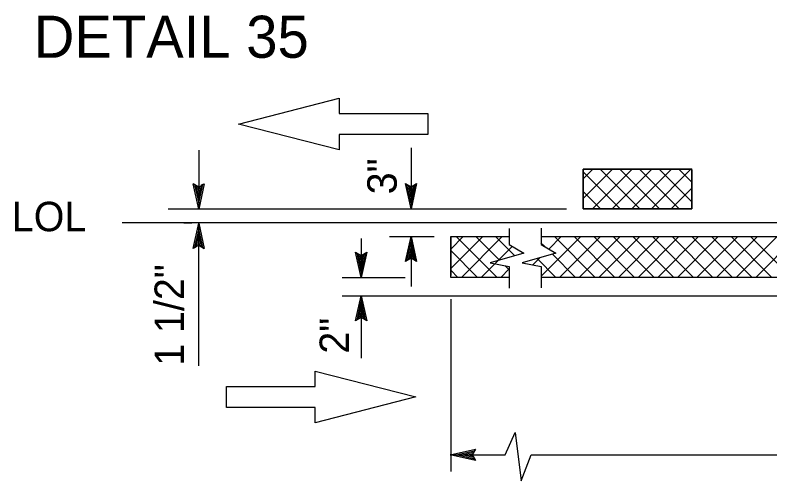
# Model space of a CAD drawing. Extents: x -893 to 867, y -474 to 712.
# Drawn here: x 13.3 to 192.8, y 147.2 to 257.9 of the extents above; entities that cross this region are included whole.
import ezdxf

# ---------------------------------------------------------------- set-up
doc = ezdxf.new("R2010")
doc.units = 0
for name, color, linetype in [('56 Stage 3 Anno', 7, 'Continuous'), ('57 Undefined', 7, 'Continuous'), ('60 Nongeo Data', 7, 'Continuous')]:
    doc.layers.add(name, color=color, linetype=linetype)

# ---------------------------------------------------------------- blocks, each defined once
blk = doc.blocks.new('AHT')
at = {"layer": '60 Nongeo Data'}
blk.add_lwpolyline([(-5.91, 1.32), (0, 0), (-5.91, -1.31), (-5.7, -0.96), (-1.37, 0), (-5.7, 0.97), (-5.49, 0.62), (-2.72, 0), (-5.49, -0.61), (-5.28, -0.26), (-4.08, 0), (-5.28, 0.27), (-5.12, 0), (-5.91, -1.31), (-5.12, 0)], close=True, dxfattribs=at)

msp = doc.modelspace()

# ---------------------------------------------------------------- linework, layer by layer
at = {"layer": '56 Stage 3 Anno'}
for p, q in [((107.48, 226.35), (107.48, 211.84)), ((56.98, 225.79), (56.98, 211.79)), ((107.48, 211.84), (106.15, 217.84)), ((106.15, 217.84), (106.15, 217.84)), ((106.15, 217.84), (107.48, 217.04)), ((107.48, 213.23), (106.51, 217.6)), ((107.49, 214.6), (106.86, 217.43)), ((107.48, 217.04), (108.82, 217.84)), ((108.82, 217.84), (107.48, 211.84)), ((108.47, 217.62), (107.48, 213.22)), ((108.11, 217.39), (107.49, 214.6)), ((107.76, 217.21), (107.49, 215.98)), ((108.82, 217.84), (108.82, 217.84)), ((107.49, 215.98), (107.22, 217.19)), ((49.71, 211.84), (144.44, 211.84)), ((107.48, 211.84), (107.48, 211.84)), ((55.37, 211.79), (53.48, 211.79)), ((55.37, 208.44), (53.48, 208.44)), ((56.98, 174.53), (56.98, 208.44)), ((95.63, 204.8), (95.63, 195.54)), ((102.33, 205.24), (113.01, 205.24)), ((106.14, 199.29), (107.48, 205.29)), ((107.48, 205.29), (107.48, 193.39)), ((107.48, 205.29), (107.48, 205.29)), ((107.48, 205.29), (108.81, 199.29)), ((116.91, 205.29), (116.91, 195.96)), ((106.5, 199.5), (107.48, 203.91)), ((107.49, 203.89), (108.45, 199.52)), ((95.63, 195.54), (94.3, 201.54)), ((94.3, 201.54), (94.3, 201.54)), ((94.3, 201.54), (95.63, 200.74)), ((95.63, 196.93), (94.66, 201.31)), ((95.63, 198.3), (95.01, 201.13)), ((95.63, 200.74), (96.97, 201.54)), ((96.97, 201.54), (95.63, 195.54)), ((96.62, 201.32), (95.63, 196.92)), ((96.26, 201.09), (95.63, 198.3)), ((96.97, 201.54), (96.97, 201.54)), ((106.86, 199.74), (107.48, 202.52)), ((107.21, 199.91), (107.48, 201.14)), ((107.48, 202.52), (108.11, 199.7)), ((107.48, 201.14), (107.75, 199.93)), ((95.64, 199.68), (95.37, 200.89)), ((95.91, 200.91), (95.64, 199.68)), ((107.48, 200.09), (106.14, 199.29)), ((106.14, 199.29), (106.14, 199.29)), ((108.81, 199.29), (107.48, 200.09)), ((108.81, 199.29), (108.81, 199.29)), ((91.13, 195.54), (106.1, 195.54)), ((95.63, 195.54), (95.63, 195.54)), ((91.13, 191.16), (198.61, 191.16)), ((94.29, 185.19), (95.63, 191.19)), ((95.63, 191.19), (95.63, 191.19)), ((95.63, 191.19), (96.96, 185.19)), ((95.63, 191.16), (95.63, 176.33)), ((116.91, 190.39), (116.91, 149.41)), ((94.65, 185.41), (95.63, 189.81)), ((95.64, 189.8), (96.6, 185.43)), ((95.01, 185.64), (95.63, 188.43)), ((95.35, 185.82), (95.63, 187.05)), ((95.63, 188.43), (96.26, 185.61)), ((95.63, 187.05), (95.9, 185.84)), ((95.63, 185.99), (94.29, 185.19)), ((94.29, 185.19), (94.29, 185.19)), ((96.96, 185.19), (95.63, 185.99)), ((96.96, 185.19), (96.96, 185.19)), ((129.87, 153.35), (132.25, 158.71)), ((132.25, 158.71), (133.69, 147.17)), ((116.81, 153.35), (122.81, 154.68)), ((122.81, 154.68), (122.01, 153.35)), ((122.81, 154.68), (122.81, 154.68)), ((116.81, 153.35), (129.87, 153.35)), ((122.81, 152.01), (116.81, 153.35)), ((116.81, 153.35), (116.81, 153.35)), ((122.59, 152.36), (118.19, 153.35)), ((118.2, 153.35), (122.57, 154.32)), ((119.57, 153.34), (122.4, 153.97)), ((122.36, 152.72), (119.57, 153.34)), ((120.95, 153.34), (122.16, 153.61)), ((122.18, 153.07), (120.95, 153.34)), ((122.01, 153.35), (122.81, 152.01)), ((133.69, 147.17), (136.05, 153.35)), ((136.05, 153.35), (386.53, 153.35)), ((122.81, 152.01), (122.81, 152.01))]:
    msp.add_line(p, q, dxfattribs=at)
at = {"layer": '60 Nongeo Data'}
for p, q in [((66.49, 232), (90.4, 238.14)), ((90.4, 238.14), (90.4, 234.5)), ((90.4, 234.5), (111.5, 234.5)), ((111.5, 234.5), (111.5, 232)), ((90.39, 225.86), (66.49, 232)), ((111.5, 232), (111.5, 229.5)), ((111.5, 229.5), (90.39, 229.5)), ((90.39, 229.5), (90.39, 225.86)), ((148.45, 211.84), (148.45, 221.25)), ((174.25, 221.24), (148.45, 221.24)), ((148.45, 221.24), (148.45, 211.87)), ((148.55, 221.24), (174.37, 221.24)), ((174.25, 211.84), (174.25, 221.24)), ((174.25, 221.13), (174.25, 211.87)), ((174.13, 211.84), (148.43, 211.84)), ((148.45, 211.84), (174.25, 211.84)), ((390.96, 208.55), (38.76, 208.55)), ((130.79, 207.14), (130.79, 203.38)), ((138.4, 207.28), (138.4, 203.38)), ((116.91, 195.54), (116.91, 205.24)), ((116.91, 205.24), (130.79, 205.24)), ((138.4, 205.24), (390.96, 205.24)), ((130.79, 203.38), (134.31, 201.27)), ((138.4, 203.38), (141.93, 201.27)), ((134.31, 201.27), (126.31, 198.98)), ((141.93, 201.27), (133.92, 198.98)), ((126.31, 198.98), (130.79, 198.11)), ((130.79, 198.11), (130.79, 192.99)), ((133.92, 198.98), (138.4, 198.11)), ((138.4, 198.11), (138.4, 193.03)), ((130.79, 195.54), (116.91, 195.54)), ((390.96, 195.54), (138.4, 195.54)), ((84.69, 169.64), (84.69, 173.28)), ((84.69, 173.28), (108.59, 167.14)), ((63.59, 167.14), (63.59, 169.64)), ((63.59, 169.64), (84.69, 169.64)), ((63.59, 164.64), (63.59, 167.14)), ((108.59, 167.14), (84.68, 161)), ((84.68, 164.64), (63.59, 164.64)), ((84.68, 161), (84.68, 164.64))]:
    msp.add_line(p, q, dxfattribs=at)
for points in [[(148.45, 214.31), (155.39, 221.24)], [(148.45, 218.97), (150.72, 221.24)], [(150.65, 211.84), (160.06, 221.24)], [(161.88, 211.84), (152.48, 221.24)], [(155.32, 211.84), (164.72, 221.24)], [(166.55, 211.84), (157.14, 221.24)], [(159.98, 211.84), (169.39, 221.24)], [(171.21, 211.84), (161.81, 221.24)], [(164.65, 211.84), (174.06, 221.24)], [(174.25, 213.47), (166.48, 221.24)], [(174.25, 218.14), (171.14, 221.24)], [(157.21, 211.84), (148.45, 220.6)], [(152.55, 211.84), (148.45, 215.93)], [(169.32, 211.84), (174.25, 216.77)], [(173.98, 211.84), (174.25, 212.11)], [(116.91, 197.63), (124.52, 205.24)], [(116.91, 202.29), (119.85, 205.24)], [(127.95, 195.54), (118.25, 205.24)], [(119.49, 195.54), (129.19, 205.24)], [(128.54, 199.62), (122.92, 205.24)], [(132.13, 200.69), (127.58, 205.24)], [(138.45, 195.84), (147.85, 205.24)], [(140.22, 202.27), (143.19, 205.24)], [(151.28, 195.54), (141.58, 205.24)], [(142.82, 195.54), (152.52, 205.24)], [(155.95, 195.54), (146.25, 205.24)], [(147.49, 195.54), (157.19, 205.24)], [(160.62, 195.54), (150.92, 205.24)], [(152.16, 195.54), (161.86, 205.24)], [(165.28, 195.54), (155.58, 205.24)], [(156.82, 195.54), (166.52, 205.24)], [(169.95, 195.54), (160.25, 205.24)], [(161.49, 195.54), (171.19, 205.24)], [(174.62, 195.54), (164.92, 205.24)], [(166.16, 195.54), (175.86, 205.24)], [(179.29, 195.54), (169.59, 205.24)], [(170.82, 195.54), (180.52, 205.24)], [(183.95, 195.54), (174.25, 205.24)], [(175.49, 195.54), (185.19, 205.24)], [(188.62, 195.54), (178.92, 205.24)], [(180.16, 195.54), (189.86, 205.24)], [(193.29, 195.54), (183.59, 205.24)], [(184.82, 195.54), (194.52, 205.24)], [(197.95, 195.54), (188.25, 205.24)], [(189.49, 195.54), (199.19, 205.24)], [(124.15, 195.54), (131.52, 202.91)], [(139.3, 202.86), (138.39, 203.76)], [(123.28, 195.54), (116.91, 201.92)], [(146.62, 195.54), (141.09, 201.07)], [(136.43, 198.49), (138.14, 200.19)], [(141.95, 195.54), (137.49, 200)], [(128.82, 195.54), (130.82, 197.54)], [(130.8, 197.35), (129.83, 198.33)], [(118.62, 195.54), (116.91, 197.25)]]:
    msp.add_lwpolyline(points, dxfattribs=at)

# ---------------------------------------------------------------- block references
at = {"layer": '56 Stage 3 Anno'}
for p, xscale, yscale, rotation in [((56.98, 211.79), 1.01693193362682, 1.0119840213049267, -90), ((56.98, 208.44), 1.0169319336268199, 1.0119840213049265, 90)]:
    msp.add_blockref('AHT', p, dxfattribs=dict(at, xscale=xscale, yscale=yscale, rotation=rotation))

# ---------------------------------------------------------------- texts
msp.add_text('1 1/2" ', height=7, rotation=90, dxfattribs=at).set_placement((53.48, 174.53))
at = {"layer": '57 Undefined'}
for s, height, p in [('DETAIL 35', 10, (17.76, 247.74)), ('LOL', 7, (12.55, 206.52))]:
    msp.add_text(s, height=height, dxfattribs=at).set_placement(p)
for s, p in [('3" ', (104.08, 215.3)), ('2" ', (92.73, 177.42))]:
    msp.add_text(s, height=7, rotation=90, dxfattribs=at).set_placement(p)

doc.saveas('drawing.dxf')
